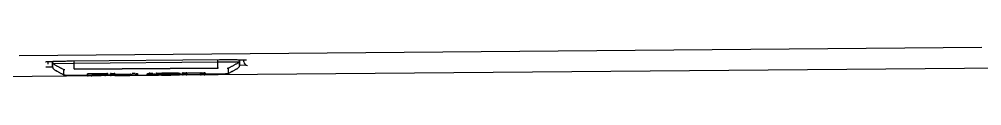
# Model space of a CAD drawing. Extents: x 6016 to 8231, y -443 to 1874.
# Drawn here: x 6315 to 6446.2, y 1010.9 to 1014.9 of the extents above; entities that cross this region are included whole.
import ezdxf

# ---------------------------------------------------------------- set-up
doc = ezdxf.new("R2010")
doc.units = 0
doc.header["$LTSCALE"] = 20
doc.header["$MEASUREMENT"] = 0
doc.layers.get('0').update_dxf_attribs({"linetype": 'CONTINUOUS'})
doc.layers.add('____', color=7, linetype='CONTINUOUS')

# ---------------------------------------------------------------- blocks, each defined once
blk = doc.blocks.new('A$Cbc6b082c')
for p, q in [((0.25, 636.03), (0, 664.98)), ((4.07, 520.74), (2.93, 651.92)), ((1.41, 647.36), (1.42, 648.3)), ((2.19, 647.39), (1.47, 647.37)), ((2.19, 647.39), (1.47, 647.37)), ((1.47, 647.37), (2.19, 647.39)), ((1.82, 647.98), (2.18, 647.98)), ((1.91, 644.44), (1.86, 647.25)), ((1.88, 647.98), (2.18, 647.97)), ((0.36, 645.82), (1.08, 645.84)), ((1.07, 645.77), (1.07, 645.7)), ((0.32, 644.54), (0.34, 642.63)), ((1.11, 644.44), (1.28, 624.83)), ((1.28, 624.83), (1.11, 644.44)), ((1.95, 644.44), (2.12, 624.84)), ((2.26, 644.64), (2.43, 624.64)), ((2.26, 644.64), (2.26, 644.64)), ((0.23, 642.63), (0.31, 642.63)), ((0.23, 642.12), (0.23, 642.53)), ((0.27, 642.02), (0.23, 642.02)), ((0.28, 640.25), (0.27, 641.92)), ((0.31, 642.02), (0.28, 642.02)), ((0.31, 642.02), (0.28, 642.02)), ((0.28, 641.92), (0.3, 640.25)), ((0.31, 642.63), (0.41, 642.63)), ((0.31, 642.63), (0.41, 642.63)), ((0.33, 639.99), (0.31, 641.92)), ((0.32, 642.53), (0.34, 639.99)), ((0.43, 642.63), (0.51, 642.63)), ((0.52, 642.53), (0.54, 639.99)), ((0.25, 639.48), (0.34, 639.48)), ((0.27, 636.93), (0.25, 639.38)), ((0.29, 638.87), (0.27, 638.87)), ((0.35, 638.87), (0.27, 638.87)), ((0.32, 640.15), (0.29, 640.15)), ((0.29, 640.15), (0.32, 640.15)), ((0.3, 640.15), (0.29, 640.15)), ((0.32, 640.15), (0.3, 640.15)), ((0.34, 639.89), (0.33, 639.89)), ((0.44, 639.89), (0.34, 639.89)), ((0.44, 639.89), (0.34, 639.89)), ((0.34, 639.48), (0.44, 639.48)), ((0.34, 639.48), (0.44, 639.48)), ((0.34, 639.38), (0.35, 638.97)), ((0.45, 638.87), (0.35, 638.87)), ((0.45, 638.87), (0.35, 638.87)), ((0.36, 639.89), (0.36, 639.48)), ((0.55, 638.87), (0.37, 638.87)), ((0.45, 639.48), (0.45, 639.47)), ((0.45, 639.48), (0.54, 639.48)), ((0.53, 639.9), (0.53, 639.89)), ((0.54, 639.89), (0.53, 639.89)), ((0.54, 639.38), (0.55, 638.97)), ((0.27, 638.77), (0.29, 636.93)), ((0.47, 638.77), (0.49, 636.93)), ((0.29, 636.83), (0.28, 636.83)), ((0.39, 636.83), (0.29, 636.83)), ((0.39, 636.83), (0.29, 636.83)), ((0.29, 636.25), (0.29, 636.26)), ((0.37, 636.65), (0.47, 636.65)), ((0.37, 636.65), (0.47, 636.65)), ((0.37, 636.55), (0.37, 636.13)), ((0.39, 636.83), (0.39, 636.65)), ((0.57, 636.55), (0.57, 636.14)), ((0.3, 635.86), (0.4, 635.86)), ((0.3, 635.86), (0.3, 635.86)), ((0.31, 636.03), (0.37, 636.03)), ((0.31, 636), (0.31, 636)), ((0.47, 636.04), (0.37, 636.03)), ((0.47, 636.04), (0.37, 636.03)), ((0.5, 635.8), (0.5, 635.72)), ((0.28, 632.96), (0.27, 634.28)), ((0.31, 634.39), (0.31, 634.39)), ((0.31, 634), (0.31, 634)), ((0.39, 634.2), (0.49, 634.2)), ((0.39, 634.2), (0.49, 634.2)), ((0.39, 634.1), (0.39, 633.7)), ((0.51, 634.54), (0.51, 634.45)), ((0.59, 634.1), (0.59, 633.7)), ((0.32, 632.81), (0.32, 632.81)), ((0.43, 633.21), (0.33, 633.21)), ((0.34, 633.11), (0.34, 632.7)), ((0.47, 633.09), (0.37, 633.09)), ((0.48, 633.09), (0.38, 633.09)), ((0.38, 633.09), (0.38, 633.09)), ((0.38, 632.43), (0.38, 632.43)), ((0.49, 633.6), (0.39, 633.6)), ((0.49, 633.6), (0.39, 633.6)), ((0.5, 632.72), (0.4, 632.71)), ((0.4, 632.72), (0.4, 632.71)), ((0.42, 633.6), (0.42, 633.21)), ((0.48, 633.09), (0.47, 633.09)), ((0.36, 631.7), (0.36, 631.69)), ((0.36, 631.14), (0.36, 631.14)), ((0.37, 632.28), (0.37, 632.28)), ((0.37, 631.95), (0.37, 631.95)), ((2.8, 344.3), (0.31, 630.18)), ((0.33, 630.55), (0.33, 630.55)), ((0.33, 630.09), (0.46, 630.1)), ((0.34, 629.67), (0.43, 629.67)), ((0.35, 630.76), (0.35, 630.76)), ((0.36, 630.82), (0.36, 630.82)), ((0.36, 630.1), (0.36, 630.1)), ((0.38, 630.76), (0.39, 630.76)), ((0.38, 630.76), (0.38, 630.76)), ((0.4, 630.33), (0.39, 630.74)), ((0.4, 630.23), (0.5, 630.23)), ((0.41, 630.29), (0.51, 630.29)), ((0.41, 630.29), (0.41, 630.29)), ((0.43, 629.67), (0.53, 629.67)), ((0.43, 629.67), (0.53, 629.67)), ((0.45, 630.1), (0.45, 629.67)), ((0.5, 630.23), (0.5, 630.23)), ((0.54, 629.67), (0.63, 629.67)), ((0.6, 630.23), (0.6, 630.23)), ((0.34, 629.17), (0.34, 629.57)), ((0.38, 629.07), (0.35, 629.07)), ((0.4, 627.33), (0.39, 628.97)), ((0.43, 629.07), (0.4, 629.07)), ((0.43, 629.07), (0.4, 629.07)), ((0.4, 628.97), (0.41, 627.33)), ((0.43, 629.57), (0.43, 629.17)), ((0.53, 629.07), (0.43, 629.07)), ((0.53, 629.07), (0.43, 629.07)), ((0.63, 629.07), (0.5, 629.07)), ((0.61, 627.33), (0.6, 628.97)), ((0.63, 629.57), (0.63, 629.17)), ((0.36, 627.23), (0.4, 627.23)), ((0.36, 626.73), (0.36, 627.13)), ((0.42, 627.23), (0.45, 627.23)), ((0.42, 627.23), (0.45, 627.23)), ((0.45, 627.23), (0.55, 627.23)), ((0.45, 627.23), (0.55, 627.23)), ((0.45, 627.13), (0.45, 626.73)), ((0.52, 627.23), (0.65, 627.23)), ((0.65, 627.13), (0.65, 626.73)), ((0.45, 626.63), (0.37, 626.63)), ((0.55, 626.63), (0.45, 626.63)), ((0.55, 626.63), (0.45, 626.63)), ((0.48, 626.63), (0.49, 624.73)), ((0.57, 626.64), (0.57, 626.63)), ((0.65, 626.63), (0.57, 626.63)), ((2.1, 622), (2.09, 624.84)), ((2.43, 624.64), (2.43, 624.64)), ((1.28, 623.43), (0.55, 623.44)), ((2.34, 621.9), (1.62, 621.91)), ((1.66, 620.98), (1.63, 621.92)), ((1.67, 621.9), (2.42, 621.89)), ((2.39, 621.9), (1.67, 621.9)), ((2.12, 621.3), (2.41, 621.31))]:
    blk.add_line(p, q)
for centre, major_axis, ratio, start_param, end_param in [((0.23, 642.53), (-0.0009, 0.1), 0.026177, 0, 1.570796), ((0.23, 642.12), (-0.0009, 0.1), 0.026177, 1.570796, 3.141593), ((0.27, 641.92), (-0.0009, 0.1), 0.026177, 4.712389, 6.283185), ((0.29, 641.92), (-0.0009, 0.1), 0.026177, 0, 1.570796), ((0.31, 642.53), (-0.0009, 0.1), 0.026177, 4.712389, 6.283185), ((0.31, 641.92), (-0.0009, 0.1), 0.026177, 4.712389, 6.283185), ((0.43, 642.53), (-0.0009, 0.1), 0.026177, 0.001101, 0.485465), ((0.51, 642.53), (-0.0009, 0.1), 0.026177, 4.716912, 6.284286), ((0.29, 640.25), (-0.0009, 0.1), 0.026177, 1.570796, 3.1537), ((0.29, 640.25), (-0.0009, 0.1), 0.026177, 3.153805, 4.712389), ((0.26, 639.38), (-0.0009, 0.1), 0.026177, 0, 1.570796), ((0.27, 638.77), (-0.0009, 0.1), 0.026177, 0, 1.570796), ((0.33, 639.99), (-0.0009, 0.1), 0.026177, 1.570796, 3.141593), ((0.34, 639.99), (-0.0009, 0.1), 0.026177, 3.141593, 4.712389), ((0.34, 639.38), (-0.0009, 0.1), 0.026177, 4.712389, 6.283185), ((0.35, 638.97), (-0.0009, 0.1), 0.026177, 3.141593, 4.712389), ((0.54, 639.99), (-0.0009, 0.1), 0.026177, 3.140492, 4.707866), ((0.54, 639.38), (-0.0009, 0.1), 0.026177, 4.716912, 6.284286), ((0.55, 638.97), (-0.0009, 0.1), 0.026177, 3.140492, 4.707866), ((0.28, 636.93), (-0.0009, 0.1), 0.026177, 1.570796, 3.141593), ((0.28, 636.93), (-0.0009, 0.1), 0.026177, 3.141593, 4.712389), ((0.37, 636.55), (-0.0009, 0.1), 0.026177, 4.712389, 6.283185), ((0.37, 636.13), (-0.0009, 0.1), 0.026177, 3.141593, 4.712389), ((0.39, 634.1), (-0.0009, 0.1), 0.026177, 4.712389, 6.283185), ((0.39, 633.7), (-0.0009, 0.1), 0.026177, 3.141593, 4.712389), ((0.59, 634.1), (-0.0009, 0.1), 0.026177, 4.712389, 6.298643), ((0.34, 633.11), (-0.0009, 0.1), 0.026177, 4.712389, 6.38991), ((0.34, 632.7), (-0.0009, 0.1), 0.026177, 3.25742, 4.712389), ((0.48, 633.19), (-0.0917, -0.0398), 0.997755, 1.16925, 2.740046), ((0.43, 633.31), (-0.0973, 0.0229), 0.99397, 2.605664, 3.382639), ((0.54, 633.11), (-0.0009, 0.1), 0.026177, 4.751663, 7.853982), ((0.34, 629.57), (-0.0009, 0.1), 0.026177, 0, 1.570796), ((0.39, 630.74), (-0.0009, 0.1), 0.026177, 0.141825, 1.570796), ((0.4, 630.33), (-0.0009, 0.1), 0.026177, 1.570796, 3.276987), ((0.43, 629.57), (-0.0009, 0.1), 0.026177, 4.712389, 6.283185), ((0.54, 629.57), (-0.0009, 0.1), 0.026177, 0.001101, 0.485465), ((0.46, 630.01), (-0.0982, -0.019), 0.989714, 2.957577, 3.141558), ((0.63, 629.57), (-0.0009, 0.1), 0.026177, 4.716912, 6.284286), ((0.34, 629.17), (-0.0009, 0.1), 0.026177, 1.570796, 3.141593), ((0.38, 628.97), (-0.0009, 0.1), 0.026177, 4.712389, 6.283185), ((0.4, 628.97), (-0.0009, 0.1), 0.026177, 0, 1.570796), ((0.43, 629.17), (-0.0009, 0.1), 0.026177, 3.141593, 4.712389), ((0.63, 629.17), (-0.0009, 0.1), 0.026177, 3.140492, 4.707866), ((0.36, 627.13), (-0.0009, 0.1), 0.026177, 0, 1.570796), ((0.4, 627.33), (-0.0009, 0.1), 0.026177, 3.141593, 4.712389), ((0.42, 627.33), (-0.0009, 0.1), 0.026177, 1.570796, 3.141593), ((0.45, 627.13), (-0.0009, 0.1), 0.026177, 4.712389, 6.283185), ((0.65, 627.13), (-0.0009, 0.1), 0.026177, 4.716912, 6.284286), ((0.37, 626.73), (-0.0009, 0.1), 0.026177, 1.570796, 3.141593), ((0.45, 626.73), (-0.0009, 0.1), 0.026177, 3.141593, 4.712389), ((0.65, 626.73), (-0.0009, 0.1), 0.026177, 3.140492, 4.707866), ((2.13, 620.8), (-0.013, 0.5), 0.999657, 6.274459, 7.836537)]:
    blk.add_ellipse(centre, major_axis=major_axis, ratio=ratio, start_param=start_param, end_param=end_param)
for points, knots in [([(2.15, 648.34), (2.15, 648.34), (2.15, 648.32), (2.16, 648.2), (2.18, 647.92), (2.2, 647.45), (2.22, 646.81), (2.24, 646.05), (2.25, 645.31), (2.26, 644.83), (2.26, 644.64)], [0, 0, 0, 0, 0.041912, 0.137987, 0.270157, 0.422493, 0.577844, 0.734379, 0.893614, 1, 1, 1, 1]), ([(1.47, 647.37), (1.43, 647.37), (1.38, 647.36), (1.3, 647.34), (1.26, 647.32), (1.18, 647.28), (1.15, 647.25), (1.09, 647.18), (1.06, 647.15), (1.04, 647.11)], [0, 0, 0, 0, 0.25, 0.25, 0.5, 0.5, 0.75, 0.75, 1, 1, 1, 1]), ([(1.76, 647.13), (1.79, 647.17), (1.81, 647.2), (1.87, 647.27), (1.91, 647.29), (1.98, 647.34), (2.02, 647.36), (2.11, 647.38), (2.15, 647.39), (2.19, 647.39)], [0, 0, 0, 0, 0.25, 0.25, 0.5, 0.5, 0.75, 0.75, 1, 1, 1, 1]), ([(0.4, 645.93), (0.4, 645.92), (0.38, 645.89), (0.36, 645.84), (0.35, 645.79), (0.34, 645.75), (0.33, 645.68), (0.33, 645.55), (0.32, 645.26), (0.32, 644.96), (0.32, 644.78), (0.32, 644.75)], [0, 0, 0, 0, 0.013522, 0.063422, 0.100972, 0.137833, 0.19779, 0.38804, 0.679923, 0.953958, 1, 1, 1, 1]), ([(0.34, 645.69), (0.34, 645.69), (0.34, 645.69), (0.34, 645.69), (0.34, 645.69), (0.34, 645.69), (0.34, 645.69), (0.34, 645.67), (0.33, 645.65), (0.33, 645.63), (0.33, 645.63), (0.33, 645.61), (0.33, 645.61), (0.33, 645.56), (0.33, 645.52), (0.33, 645.47), (0.33, 645.45), (0.33, 645.43), (0.32, 645.39), (0.32, 645.32), (0.32, 645.26), (0.32, 645.21), (0.32, 645.2), (0.32, 645.17), (0.32, 645.15), (0.32, 645.06), (0.32, 644.99), (0.32, 644.88), (0.32, 644.84), (0.32, 644.78), (0.32, 644.76), (0.32, 644.72), (0.32, 644.7), (0.32, 644.6), (0.32, 644.52), (0.32, 644.44)], [0, 0, 0, 0, 0.015625, 0.015625, 0.03125, 0.0625, 0.0625, 0.125, 0.1875, 0.1875, 0.21875, 0.21875, 0.25, 0.25, 0.375, 0.375, 0.40625, 0.40625, 0.4375, 0.5, 0.5625, 0.5625, 0.59375, 0.59375, 0.625, 0.625, 0.75, 0.75, 0.8125, 0.8125, 0.84375, 0.84375, 0.875, 0.875, 1, 1, 1, 1]), ([(0.4, 645.94), (0.38, 645.9), (0.37, 645.86), (0.35, 645.78), (0.34, 645.73), (0.34, 645.69)], [0, 0, 0, 0, 0.5, 0.5, 1, 1, 1, 1]), ([(1.13, 645.95), (1.11, 645.92), (1.09, 645.88), (1.07, 645.8), (1.07, 645.75), (1.07, 645.71)], [0, 0, 0, 0, 0.5, 0.5, 1, 1, 1, 1]), ([(1.17, 644.44), (1.15, 644.44), (1.14, 644.44), (1.12, 644.44), (1.11, 644.44), (1.11, 644.44)], [0, 0, 0, 0, 0.5, 0.5, 1, 1, 1, 1]), ([(1.81, 644.44), (1.83, 644.44), (1.86, 644.44), (1.92, 644.44), (1.95, 644.44), (2.03, 644.44), (2.07, 644.44), (2.15, 644.44), (2.2, 644.44), (2.24, 644.44)], [0, 0, 0, 0, 0.25, 0.25, 0.5, 0.5, 0.75, 0.75, 1, 1, 1, 1]), ([(0.42, 642.7), (0.42, 642.71), (0.42, 642.71), (0.42, 642.71), (0.42, 642.71), (0.42, 642.7), (0.42, 642.69), (0.41, 642.67), (0.39, 642.65), (0.36, 642.63), (0.34, 642.63), (0.33, 642.63)], [0, 0, 0, 0, 0.122686, 0.228995, 0.291818, 0.338149, 0.398055, 0.534368, 0.701212, 0.870496, 1, 1, 1, 1]), ([(0.45, 639.55), (0.45, 639.55), (0.45, 639.56), (0.45, 639.56), (0.45, 639.56), (0.45, 639.55), (0.45, 639.54), (0.44, 639.52), (0.41, 639.49), (0.38, 639.48), (0.36, 639.48), (0.35, 639.48)], [0, 0, 0, 0, 0.140456, 0.244612, 0.306162, 0.351554, 0.410247, 0.543799, 0.707264, 0.873119, 1, 1, 1, 1]), ([(0.43, 639.89), (0.44, 639.89), (0.46, 639.88), (0.48, 639.87), (0.49, 639.86), (0.49, 639.86)], [0, 0, 0, 0, 0.528791, 0.959059, 1, 1, 1, 1]), ([(0.49, 639.86), (0.5, 639.86), (0.51, 639.85), (0.52, 639.83), (0.53, 639.82), (0.53, 639.81), (0.53, 639.81), (0.53, 639.8), (0.53, 639.8), (0.53, 639.81), (0.53, 639.81), (0.53, 639.82)], [0, 0, 0, 0, 0.154865, 0.301781, 0.417416, 0.493775, 0.552072, 0.619015, 0.718518, 0.888827, 1, 1, 1, 1]), ([(0.31, 634), (0.3, 634.13), (0.3, 634.29), (0.29, 634.67), (0.29, 634.89), (0.29, 635.37), (0.28, 635.59), (0.28, 635.97), (0.28, 636.13), (0.29, 636.25)], [0, 0, 0, 0, 0.247093, 0.247093, 0.49568, 0.49568, 0.747414, 0.747414, 1, 1, 1, 1]), ([(0.29, 636.26), (0.29, 636.31), (0.29, 636.36), (0.29, 636.42), (0.29, 636.45), (0.29, 636.48), (0.29, 636.5), (0.29, 636.51), (0.29, 636.55), (0.3, 636.58), (0.3, 636.61), (0.3, 636.62), (0.3, 636.63), (0.3, 636.63), (0.3, 636.64), (0.3, 636.64), (0.3, 636.65), (0.3, 636.65), (0.31, 636.65), (0.31, 636.65), (0.31, 636.65), (0.31, 636.65), (0.33, 636.65), (0.35, 636.65), (0.37, 636.65)], [0, 0, 0, 0, 0.0625, 0.0625, 0.09375, 0.109375, 0.109375, 0.125, 0.125, 0.1875, 0.1875, 0.21875, 0.21875, 0.234375, 0.234375, 0.25, 0.28125, 0.28125, 0.296875, 0.296875, 0.3125, 0.375, 0.5, 1, 1, 1, 1]), ([(0.38, 636.83), (0.39, 636.83), (0.41, 636.82), (0.43, 636.81), (0.44, 636.81), (0.44, 636.8)], [0, 0, 0, 0, 0.528791, 0.959059, 1, 1, 1, 1]), ([(0.44, 636.8), (0.45, 636.8), (0.46, 636.79), (0.47, 636.77), (0.47, 636.76), (0.48, 636.75), (0.48, 636.75), (0.48, 636.75), (0.48, 636.75)], [0, 0, 0, 0, 0.278446, 0.542599, 0.750509, 0.887802, 0.992621, 1, 1, 1, 1]), ([(0.5, 636.75), (0.5, 636.75), (0.5, 636.75), (0.5, 636.75), (0.5, 636.75), (0.5, 636.75), (0.5, 636.75), (0.5, 636.74), (0.5, 636.72), (0.5, 636.7), (0.49, 636.69), (0.49, 636.69), (0.49, 636.68), (0.49, 636.67), (0.49, 636.67)], [0, 0, 0, 0, 0.020234, 0.020234, 0.131381, 0.131381, 0.242529, 0.464824, 0.687119, 0.798267, 0.798267, 0.909414, 0.909414, 1, 1, 1, 1]), ([(0.3, 635.86), (0.3, 635.84), (0.3, 635.81), (0.3, 635.76), (0.3, 635.73), (0.3, 635.68), (0.3, 635.65), (0.3, 635.6), (0.3, 635.59), (0.3, 635.55), (0.3, 635.52), (0.3, 635.49), (0.3, 635.46), (0.3, 635.44), (0.3, 635.39), (0.3, 635.36), (0.3, 635.26), (0.3, 635.19), (0.3, 635.09), (0.3, 635.06), (0.3, 634.99), (0.3, 634.96), (0.3, 634.89), (0.3, 634.86), (0.3, 634.79), (0.3, 634.76), (0.31, 634.71), (0.31, 634.7), (0.31, 634.67), (0.31, 634.65), (0.31, 634.61), (0.31, 634.58), (0.31, 634.52), (0.31, 634.49), (0.31, 634.44), (0.31, 634.41), (0.31, 634.39)], [0, 0, 0, 0, 0.0625, 0.0625, 0.125, 0.125, 0.1875, 0.1875, 0.21875, 0.21875, 0.25, 0.28125, 0.28125, 0.3125, 0.3125, 0.375, 0.375, 0.5, 0.5, 0.5625, 0.5625, 0.625, 0.625, 0.6875, 0.6875, 0.75, 0.75, 0.78125, 0.78125, 0.8125, 0.8125, 0.875, 0.875, 0.9375, 0.9375, 1, 1, 1, 1]), ([(0.37, 636.03), (0.36, 636.03), (0.34, 636.03), (0.32, 636.03), (0.32, 636.03), (0.31, 636.03), (0.31, 636.03), (0.31, 636.03), (0.31, 636.03)], [0, 0, 0, 0, 0.558912, 0.838367, 0.978095, 0.995561, 0.995561, 1, 1, 1, 1]), ([(0.41, 636.03), (0.41, 636.03), (0.41, 636.03), (0.41, 636.03), (0.42, 636.03), (0.42, 636.03), (0.42, 636.03), (0.42, 636.03)], [0, 0, 0, 0, 0.018356, 0.018356, 0.100693, 0.75939, 1, 1, 1, 1]), ([(0.51, 635.9), (0.51, 635.92), (0.51, 635.93), (0.51, 635.94), (0.51, 635.94), (0.51, 635.94), (0.51, 635.94), (0.52, 635.94), (0.53, 635.94), (0.54, 635.94), (0.56, 635.94), (0.57, 635.94)], [0, 0, 0, 0, 0.0625, 0.09375, 0.09375, 0.109375, 0.109375, 0.125, 0.25, 0.5, 1, 1, 1, 1]), ([(0.31, 634.39), (0.31, 634.35), (0.32, 634.31), (0.32, 634.28), (0.32, 634.27), (0.32, 634.26), (0.32, 634.26), (0.32, 634.25), (0.32, 634.24), (0.32, 634.23), (0.32, 634.22), (0.32, 634.21), (0.33, 634.21), (0.33, 634.2), (0.33, 634.2)], [0, 0, 0, 0, 0.361271, 0.361271, 0.451589, 0.451589, 0.541906, 0.541906, 0.632224, 0.632224, 0.722542, 0.903177, 0.903177, 1, 1, 1, 1]), ([(0.39, 633.6), (0.38, 633.6), (0.36, 633.6), (0.34, 633.6), (0.33, 633.6), (0.33, 633.6), (0.33, 633.6), (0.33, 633.6), (0.33, 633.6), (0.33, 633.6), (0.33, 633.61), (0.32, 633.62), (0.32, 633.63), (0.32, 633.64), (0.32, 633.64), (0.32, 633.66), (0.32, 633.67), (0.32, 633.69), (0.32, 633.7), (0.32, 633.72), (0.32, 633.74), (0.32, 633.77), (0.31, 633.81), (0.31, 633.83), (0.31, 633.9), (0.31, 633.95), (0.31, 634)], [0, 0, 0, 0, 0.5, 0.625, 0.6875, 0.703125, 0.703125, 0.71875, 0.71875, 0.75, 0.78125, 0.78125, 0.796875, 0.796875, 0.8125, 0.8125, 0.84375, 0.84375, 0.859375, 0.859375, 0.875, 0.90625, 0.90625, 0.9375, 0.9375, 1, 1, 1, 1]), ([(0.33, 634.2), (0.34, 634.2), (0.36, 634.2), (0.37, 634.2), (0.39, 634.2)], [0, 0, 0, 0, 0.321012, 1, 1, 1, 1]), ([(0.49, 634.2), (0.47, 634.2), (0.46, 634.2), (0.44, 634.2), (0.43, 634.2)], [0, 0, 0, 0, 0.677977, 1, 1, 1, 1]), ([(0.43, 633.61), (0.43, 633.61), (0.43, 633.6), (0.43, 633.6), (0.43, 633.6), (0.43, 633.6), (0.43, 633.6), (0.43, 633.6), (0.43, 633.6), (0.44, 633.6), (0.46, 633.6), (0.48, 633.6), (0.49, 633.6)], [0, 0, 0, 0, 0.011572, 0.052756, 0.063052, 0.063052, 0.073349, 0.073349, 0.093941, 0.17631, 0.341048, 1, 1, 1, 1]), ([(0.59, 634.2), (0.57, 634.2), (0.55, 634.2), (0.53, 634.2), (0.52, 634.22), (0.52, 634.28), (0.51, 634.34), (0.51, 634.44)], [0, 0, 0, 0, 0.795986, 0.795986, 0.887264, 0.887264, 1, 1, 1, 1]), ([(0.33, 630.55), (0.33, 630.59), (0.33, 630.63), (0.33, 630.72), (0.33, 630.77), (0.33, 630.86), (0.33, 630.91), (0.32, 630.98), (0.32, 631), (0.32, 631.05), (0.32, 631.08), (0.32, 631.2), (0.32, 631.3), (0.32, 631.45), (0.32, 631.5), (0.32, 631.6), (0.32, 631.65), (0.32, 631.75), (0.32, 631.8), (0.31, 631.91), (0.31, 631.96), (0.31, 632.1), (0.31, 632.2), (0.31, 632.32), (0.31, 632.34), (0.31, 632.39), (0.31, 632.41), (0.31, 632.48), (0.31, 632.53), (0.32, 632.61), (0.32, 632.66), (0.32, 632.72), (0.32, 632.74), (0.32, 632.78), (0.32, 632.8), (0.32, 632.81)], [0, 0, 0, 0, 0.0625, 0.0625, 0.125, 0.125, 0.1875, 0.1875, 0.21875, 0.21875, 0.25, 0.25, 0.375, 0.375, 0.4375, 0.4375, 0.5, 0.5, 0.5625, 0.5625, 0.625, 0.625, 0.75, 0.75, 0.78125, 0.78125, 0.8125, 0.8125, 0.875, 0.875, 0.9375, 0.9375, 0.96875, 0.96875, 1, 1, 1, 1]), ([(0.32, 632.81), (0.32, 632.95), (0.32, 633.05), (0.33, 633.16), (0.33, 633.19), (0.33, 633.21)], [0, 0, 0, 0, 0.568706, 0.568706, 1, 1, 1, 1]), ([(0.34, 632.6), (0.34, 632.57), (0.33, 632.48), (0.33, 632.14), (0.33, 631.91), (0.33, 631.36), (0.34, 631.16), (0.34, 630.89), (0.35, 630.8), (0.35, 630.76)], [0, 0, 0, 0, 0.22881, 0.22881, 0.488513, 0.488513, 0.743406, 0.743406, 1, 1, 1, 1]), ([(0.36, 631.7), (0.36, 631.77), (0.36, 631.85), (0.36, 631.95), (0.36, 631.97), (0.36, 632.01), (0.36, 632.07), (0.36, 632.17), (0.36, 632.25), (0.36, 632.32), (0.36, 632.36), (0.36, 632.43), (0.36, 632.47), (0.36, 632.53), (0.36, 632.55), (0.36, 632.58), (0.36, 632.6), (0.36, 632.69), (0.36, 632.75), (0.36, 632.83), (0.36, 632.86), (0.36, 632.88), (0.36, 632.89), (0.36, 632.9), (0.36, 632.93), (0.36, 632.97), (0.37, 633), (0.37, 633.02), (0.37, 633.03), (0.37, 633.05), (0.37, 633.06), (0.37, 633.07), (0.37, 633.08), (0.37, 633.08), (0.37, 633.08), (0.37, 633.09), (0.37, 633.09), (0.38, 633.09)], [0, 0, 0, 0, 0.125, 0.125, 0.15625, 0.15625, 0.1875, 0.25, 0.3125, 0.3125, 0.375, 0.375, 0.4375, 0.4375, 0.46875, 0.46875, 0.5, 0.5, 0.625, 0.625, 0.65625, 0.671875, 0.671875, 0.6875, 0.6875, 0.75, 0.78125, 0.78125, 0.8125, 0.8125, 0.875, 0.875, 0.90625, 0.90625, 0.9375, 0.9375, 1, 1, 1, 1]), ([(0.38, 633.09), (0.38, 633.08), (0.38, 633.05), (0.39, 632.92), (0.39, 632.83), (0.4, 632.72)], [0, 0, 0, 0, 0.498253, 0.498253, 1, 1, 1, 1]), ([(0.39, 630.84), (0.4, 630.86), (0.4, 630.92), (0.4, 631.17), (0.4, 631.38), (0.4, 631.93), (0.4, 632.12), (0.39, 632.36), (0.38, 632.43), (0.38, 632.43)], [0, 0, 0, 0, 0.224639, 0.224639, 0.493048, 0.493048, 0.746922, 0.746922, 1, 1, 1, 1]), ([(0.4, 632.71), (0.4, 632.6), (0.4, 632.45), (0.41, 632.1), (0.41, 631.9), (0.42, 631.39), (0.42, 631.16), (0.42, 630.79), (0.42, 630.64), (0.41, 630.42), (0.41, 630.34), (0.41, 630.29)], [0, 0, 0, 0, 0.183436, 0.183436, 0.368183, 0.368183, 0.579095, 0.579095, 0.789627, 0.789627, 1, 1, 1, 1]), ([(0.51, 633.24), (0.5, 633.24), (0.49, 633.22), (0.47, 633.21), (0.44, 633.21), (0.43, 633.21)], [0, 0, 0, 0, 0.206108, 0.634321, 1, 1, 1, 1]), ([(0.5, 632.72), (0.5, 632.74), (0.5, 632.77), (0.49, 632.8), (0.49, 632.81), (0.49, 632.84), (0.49, 632.85), (0.49, 632.9), (0.49, 632.94), (0.49, 632.98), (0.49, 632.99), (0.48, 633), (0.48, 633.01), (0.48, 633.03), (0.48, 633.04), (0.48, 633.06), (0.48, 633.07), (0.48, 633.08), (0.48, 633.09), (0.48, 633.09)], [0, 0, 0, 0, 0.125, 0.125, 0.1875, 0.1875, 0.25, 0.25, 0.5, 0.5, 0.5625, 0.5625, 0.625, 0.625, 0.75, 0.75, 0.875, 0.875, 1, 1, 1, 1]), ([(0.51, 630.29), (0.51, 630.31), (0.51, 630.34), (0.51, 630.4), (0.51, 630.43), (0.51, 630.49), (0.51, 630.51), (0.51, 630.54), (0.51, 630.55), (0.51, 630.57), (0.51, 630.58), (0.51, 630.63), (0.52, 630.68), (0.52, 630.75), (0.52, 630.77), (0.52, 630.82), (0.52, 630.88), (0.52, 630.93), (0.52, 630.97), (0.52, 630.98), (0.52, 631.01), (0.52, 631.02), (0.52, 631.09), (0.52, 631.15), (0.52, 631.26), (0.52, 631.32), (0.52, 631.41), (0.52, 631.44), (0.52, 631.5), (0.52, 631.52), (0.52, 631.61), (0.51, 631.67), (0.51, 631.79), (0.51, 631.85), (0.51, 631.96), (0.51, 632.02), (0.51, 632.11), (0.51, 632.13), (0.51, 632.19), (0.51, 632.22), (0.51, 632.26), (0.51, 632.28), (0.51, 632.3), (0.51, 632.35), (0.5, 632.39), (0.5, 632.47), (0.5, 632.52), (0.5, 632.59), (0.5, 632.62), (0.5, 632.67), (0.5, 632.69), (0.5, 632.71)], [0, 0, 0, 0, 0.0625, 0.0625, 0.125, 0.125, 0.15625, 0.15625, 0.171875, 0.171875, 0.1875, 0.1875, 0.25, 0.25, 0.28125, 0.28125, 0.3125, 0.34375, 0.34375, 0.359375, 0.359375, 0.375, 0.375, 0.4375, 0.4375, 0.5, 0.5, 0.53125, 0.53125, 0.5625, 0.5625, 0.625, 0.625, 0.6875, 0.6875, 0.75, 0.75, 0.78125, 0.78125, 0.8125, 0.8125, 0.828125, 0.828125, 0.84375, 0.875, 0.875, 0.9375, 0.9375, 0.96875, 0.96875, 1, 1, 1, 1]), ([(0.52, 633.58), (0.52, 633.58), (0.52, 633.57), (0.52, 633.56), (0.52, 633.54), (0.53, 633.53), (0.53, 633.52), (0.53, 633.51), (0.53, 633.5), (0.53, 633.5), (0.53, 633.5), (0.53, 633.5), (0.53, 633.5), (0.53, 633.5), (0.54, 633.5), (0.54, 633.5), (0.54, 633.5)], [0, 0, 0, 0, 0.054876, 0.054876, 0.209452, 0.209452, 0.364028, 0.364028, 0.518603, 0.595891, 0.634535, 0.634535, 0.673179, 0.673179, 0.982331, 1, 1, 1, 1]), ([(0.53, 633.24), (0.53, 633.25), (0.53, 633.25), (0.53, 633.28), (0.53, 633.3), (0.53, 633.31)], [0, 0, 0, 0, 0.193586, 0.193586, 1, 1, 1, 1]), ([(0.57, 633.18), (0.57, 633.18), (0.57, 633.18), (0.57, 633.18), (0.57, 633.19), (0.57, 633.19), (0.57, 633.19), (0.58, 633.19)], [0, 0, 0, 0, 0.124082, 0.124082, 0.416055, 0.416055, 1, 1, 1, 1]), ([(0.58, 633.19), (0.58, 633.19), (0.58, 633.19), (0.58, 633.18), (0.58, 633.18), (0.58, 633.17), (0.58, 633.16), (0.58, 633.14), (0.58, 633.13), (0.58, 633.11), (0.59, 633.1), (0.59, 633.08), (0.59, 633.07), (0.59, 633.03), (0.59, 632.99), (0.59, 632.93), (0.59, 632.91), (0.59, 632.89), (0.6, 632.85), (0.6, 632.81), (0.6, 632.78)], [0, 0, 0, 0, 0.0625, 0.0625, 0.125, 0.125, 0.25, 0.25, 0.375, 0.375, 0.4375, 0.4375, 0.5, 0.5, 0.75, 0.75, 0.8125, 0.8125, 0.875, 1, 1, 1, 1]), ([(0.6, 632.78), (0.6, 632.77), (0.6, 632.75), (0.6, 632.73), (0.6, 632.69), (0.6, 632.65), (0.6, 632.57), (0.61, 632.52), (0.61, 632.43), (0.61, 632.39), (0.61, 632.34), (0.61, 632.31), (0.61, 632.3), (0.61, 632.25), (0.61, 632.22), (0.61, 632.16), (0.61, 632.13), (0.61, 632.04), (0.61, 631.98), (0.62, 631.85), (0.62, 631.79), (0.62, 631.67), (0.62, 631.6), (0.62, 631.51), (0.62, 631.48), (0.62, 631.42), (0.62, 631.38), (0.62, 631.29), (0.62, 631.23), (0.62, 631.11), (0.62, 631.05), (0.62, 630.98), (0.62, 630.96), (0.62, 630.93), (0.62, 630.92), (0.62, 630.88), (0.62, 630.85), (0.62, 630.79), (0.62, 630.76), (0.62, 630.71), (0.62, 630.68), (0.62, 630.61), (0.62, 630.56), (0.62, 630.5), (0.62, 630.49), (0.62, 630.47), (0.62, 630.46), (0.62, 630.44), (0.61, 630.43), (0.61, 630.41), (0.61, 630.4), (0.61, 630.35), (0.61, 630.31), (0.61, 630.25), (0.61, 630.22), (0.61, 630.2)], [0, 0, 0, 0, 0.015625, 0.015625, 0.03125, 0.0625, 0.0625, 0.125, 0.125, 0.15625, 0.171875, 0.171875, 0.1875, 0.1875, 0.21875, 0.21875, 0.25, 0.25, 0.3125, 0.3125, 0.375, 0.375, 0.4375, 0.4375, 0.46875, 0.46875, 0.5, 0.5, 0.5625, 0.5625, 0.625, 0.625, 0.640625, 0.640625, 0.65625, 0.65625, 0.6875, 0.6875, 0.71875, 0.71875, 0.75, 0.75, 0.8125, 0.8125, 0.828125, 0.828125, 0.84375, 0.84375, 0.859375, 0.859375, 0.875, 0.875, 0.9375, 0.9375, 1, 1, 1, 1]), ([(0.36, 631.14), (0.36, 631.19), (0.36, 631.23), (0.36, 631.32), (0.36, 631.37), (0.36, 631.51), (0.36, 631.6), (0.36, 631.69)], [0, 0, 0, 0, 0.25, 0.25, 0.5, 0.5, 1, 1, 1, 1]), ([(0.37, 632.28), (0.37, 632.23), (0.37, 632.18), (0.37, 632.07), (0.37, 632.01), (0.37, 631.95)], [0, 0, 0, 0, 0.5, 0.5, 1, 1, 1, 1]), ([(0.37, 631.95), (0.37, 631.91), (0.37, 631.88), (0.37, 631.81), (0.37, 631.77), (0.37, 631.72), (0.37, 631.7), (0.37, 631.66), (0.37, 631.61), (0.37, 631.55), (0.37, 631.48), (0.37, 631.44), (0.38, 631.37), (0.38, 631.34), (0.38, 631.23), (0.38, 631.16), (0.38, 631.09)], [0, 0, 0, 0, 0.125, 0.125, 0.25, 0.25, 0.3125, 0.3125, 0.375, 0.5, 0.5, 0.625, 0.625, 0.75, 0.75, 1, 1, 1, 1]), ([(0.38, 631.09), (0.38, 631.03), (0.38, 630.97), (0.38, 630.87), (0.38, 630.81), (0.38, 630.76)], [0, 0, 0, 0, 0.5, 0.5, 1, 1, 1, 1]), ([(0.36, 630.1), (0.35, 630.13), (0.35, 630.17), (0.34, 630.32), (0.34, 630.42), (0.33, 630.55)], [0, 0, 0, 0, 0.501324, 0.501324, 1, 1, 1, 1]), ([(0.38, 630.76), (0.38, 630.54), (0.37, 630.37), (0.37, 630.12), (0.36, 630.07), (0.36, 630.1)], [0, 0, 0, 0, 0.500221, 0.500221, 1, 1, 1, 1]), ([(0.54, 629.75), (0.54, 629.75), (0.54, 629.76), (0.54, 629.76), (0.54, 629.75), (0.54, 629.75), (0.53, 629.73), (0.52, 629.71), (0.5, 629.69), (0.47, 629.67), (0.45, 629.67), (0.44, 629.67)], [0, 0, 0, 0, 0.122686, 0.228995, 0.291818, 0.338149, 0.398055, 0.534368, 0.701212, 0.870496, 1, 1, 1, 1]), ([(0.46, 630.1), (0.46, 630.1), (0.46, 630.1), (0.46, 630.1), (0.46, 630.1), (0.46, 630.11), (0.46, 630.11), (0.46, 630.12), (0.47, 630.13), (0.47, 630.16), (0.47, 630.19), (0.47, 630.2), (0.47, 630.22), (0.47, 630.22), (0.47, 630.22)], [0, 0, 0, 0, 0.096313, 0.096313, 0.275199, 0.275199, 0.364643, 0.364643, 0.454086, 0.811859, 0.811859, 0.990746, 0.990746, 1, 1, 1, 1]), ([(0.5, 630.23), (0.5, 630.23), (0.52, 630.23), (0.54, 630.22), (0.57, 630.21), (0.58, 630.19), (0.59, 630.17), (0.6, 630.16), (0.6, 630.15), (0.6, 630.15), (0.6, 630.15), (0.6, 630.15), (0.6, 630.15), (0.6, 630.16)], [0, 0, 0, 0, 0.059293, 0.230923, 0.368338, 0.483985, 0.58006, 0.652039, 0.698794, 0.739713, 0.791783, 0.873672, 1, 1, 1, 1]), ([(0.56, 630.01), (0.56, 630.01), (0.55, 630.02), (0.55, 630.04), (0.55, 630.04), (0.55, 630.05), (0.55, 630.06), (0.55, 630.08), (0.55, 630.1), (0.55, 630.13), (0.55, 630.15), (0.54, 630.16), (0.54, 630.18), (0.54, 630.2), (0.54, 630.22)], [0, 0, 0, 0, 0.212608, 0.212608, 0.318912, 0.318912, 0.425215, 0.425215, 0.637823, 0.744127, 0.744127, 0.850431, 0.850431, 1, 1, 1, 1]), ([(0.57, 630.22), (0.57, 630.2), (0.57, 630.19), (0.57, 630.16), (0.57, 630.14), (0.57, 630.11), (0.57, 630.1), (0.57, 630.06), (0.57, 630.04), (0.57, 630.02), (0.57, 630.02), (0.56, 630.01), (0.56, 630.01), (0.56, 630), (0.56, 630), (0.56, 630), (0.56, 630), (0.56, 630.01)], [0, 0, 0, 0, 0.085688, 0.085688, 0.199977, 0.199977, 0.314266, 0.314266, 0.542844, 0.542844, 0.599989, 0.599989, 0.657133, 0.657133, 0.771422, 0.771422, 1, 1, 1, 1]), ([(0.47, 626.63), (0.48, 626.63), (0.5, 626.63), (0.52, 626.62), (0.53, 626.61), (0.53, 626.61)], [0, 0, 0, 0, 0.528791, 0.959059, 1, 1, 1, 1]), ([(0.53, 626.61), (0.54, 626.6), (0.55, 626.59), (0.56, 626.58), (0.56, 626.56), (0.56, 626.55), (0.57, 626.55), (0.57, 626.55), (0.57, 626.55), (0.57, 626.55), (0.57, 626.56), (0.57, 626.56)], [0, 0, 0, 0, 0.154865, 0.301781, 0.417416, 0.493775, 0.552072, 0.619015, 0.718518, 0.888827, 1, 1, 1, 1]), ([(0.49, 624.83), (0.49, 624.83), (0.49, 624.67), (0.5, 624.36), (0.51, 623.96), (0.52, 623.7), (0.53, 623.57), (0.54, 623.5), (0.56, 623.41), (0.59, 623.34), (0.62, 623.29), (0.63, 623.27)], [0, 0, 0, 0, 0.009383, 0.22366, 0.432519, 0.67191, 0.800256, 0.880053, 0.919847, 0.969358, 1, 1, 1, 1]), ([(0.49, 624.83), (0.49, 624.82), (0.49, 624.81), (0.49, 624.79), (0.49, 624.76), (0.49, 624.73), (0.49, 624.67), (0.49, 624.59), (0.5, 624.51), (0.5, 624.45), (0.5, 624.43), (0.5, 624.39), (0.5, 624.37), (0.5, 624.27), (0.5, 624.2), (0.5, 624.12), (0.5, 624.1), (0.51, 624.07), (0.51, 624.02), (0.51, 623.94), (0.51, 623.88), (0.51, 623.84), (0.51, 623.83), (0.51, 623.81), (0.52, 623.79), (0.52, 623.73), (0.52, 623.69), (0.52, 623.65), (0.52, 623.63), (0.53, 623.61), (0.53, 623.61), (0.53, 623.6), (0.53, 623.59), (0.53, 623.57), (0.53, 623.56), (0.54, 623.56)], [0, 0, 0, 0, 0.015625, 0.015625, 0.03125, 0.0625, 0.0625, 0.125, 0.1875, 0.1875, 0.21875, 0.21875, 0.25, 0.25, 0.375, 0.375, 0.40625, 0.40625, 0.4375, 0.5, 0.5625, 0.5625, 0.59375, 0.59375, 0.625, 0.625, 0.75, 0.75, 0.8125, 0.8125, 0.84375, 0.84375, 0.875, 0.875, 1, 1, 1, 1]), ([(1.34, 624.84), (1.32, 624.84), (1.31, 624.84), (1.29, 624.83), (1.28, 624.83), (1.28, 624.83)], [0, 0, 0, 0, 0.5, 0.5, 1, 1, 1, 1]), ([(1.98, 624.84), (2, 624.84), (2.03, 624.84), (2.09, 624.84), (2.13, 624.84), (2.2, 624.85), (2.24, 624.85), (2.32, 624.85), (2.37, 624.85), (2.41, 624.85)], [0, 0, 0, 0, 0.25, 0.25, 0.5, 0.5, 0.75, 0.75, 1, 1, 1, 1]), ([(2.43, 624.64), (2.43, 624.63), (2.43, 624.35), (2.44, 623.78), (2.44, 622.98), (2.43, 622.25), (2.42, 621.65), (2.41, 621.23), (2.39, 621.01), (2.39, 620.95), (2.39, 620.95), (2.39, 620.95)], [0, 0, 0, 0, 0.006638, 0.157639, 0.314184, 0.473654, 0.630464, 0.786637, 0.919224, 0.990843, 1, 1, 1, 1]), ([(0.54, 623.56), (0.54, 623.52), (0.54, 623.48), (0.56, 623.4), (0.58, 623.36), (0.6, 623.33)], [0, 0, 0, 0, 0.5, 0.5, 1, 1, 1, 1]), ([(1.26, 623.56), (1.26, 623.52), (1.26, 623.47), (1.29, 623.4), (1.3, 623.36), (1.32, 623.32)], [0, 0, 0, 0, 0.5, 0.5, 1, 1, 1, 1]), ([(1.67, 621.9), (1.62, 621.9), (1.58, 621.91), (1.49, 621.94), (1.45, 621.95), (1.38, 622), (1.34, 622.03), (1.28, 622.09), (1.26, 622.12), (1.24, 622.16)], [0, 0, 0, 0, 0.25, 0.25, 0.5, 0.5, 0.75, 0.75, 1, 1, 1, 1]), ([(1.96, 622.16), (1.98, 622.12), (2.01, 622.08), (2.07, 622.02), (2.1, 621.99), (2.18, 621.95), (2.22, 621.93), (2.3, 621.9), (2.35, 621.9), (2.39, 621.9)], [0, 0, 0, 0, 0.25, 0.25, 0.5, 0.5, 0.75, 0.75, 1, 1, 1, 1])]:
    blk.add_open_spline(points, degree=3, knots=knots)
for points, degree in [([(1.05, 647.12), (0.4, 645.93)], 1), ([(1.04, 647.11), (0.4, 645.94)], 1), ([(1.76, 647.13), (1.13, 645.95)], 1), ([(1.17, 644.44), (1.81, 644.44)], 1), ([(0.31, 636), (0.3, 635.97), (0.3, 635.93), (0.3, 635.86)], 3), ([(0.5, 635.81), (0.5, 635.86), (0.5, 635.9), (0.5, 635.93)], 3), ([(0.38, 632.43), (0.38, 632.43), (0.38, 632.38), (0.37, 632.28)], 3), ([(0.58, 633.5), (0.59, 633.5), (0.59, 633.5), (0.59, 633.5)], 3), ([(0.36, 630.82), (0.36, 630.9), (0.36, 631), (0.36, 631.14)], 3), ([(0.35, 630.76), (0.35, 630.72), (0.36, 630.75), (0.36, 630.82)], 3), ([(0.41, 630.29), (0.4, 630.26), (0.4, 630.24), (0.4, 630.23)], 3), ([(0.56, 630.02), (0.56, 630.02)], 1), ([(0.6, 630.23), (0.6, 630.23), (0.6, 630.23), (0.6, 630.23)], 3), ([(1.34, 624.84), (1.98, 624.84)], 1), ([(0.59, 623.34), (1.24, 622.15)], 1), ([(0.6, 623.33), (1.24, 622.16)], 1), ([(1.32, 623.32), (1.96, 622.16)], 1)]:
    blk.add_open_spline(points, degree=degree)

msp = doc.modelspace()

# ---------------------------------------------------------------- block references
at = {"layer": '____', "rotation": 90}
msp.add_blockref('A$Cbc6b082c', (6966.91, 1010.85), dxfattribs=at)

doc.saveas('drawing.dxf')
